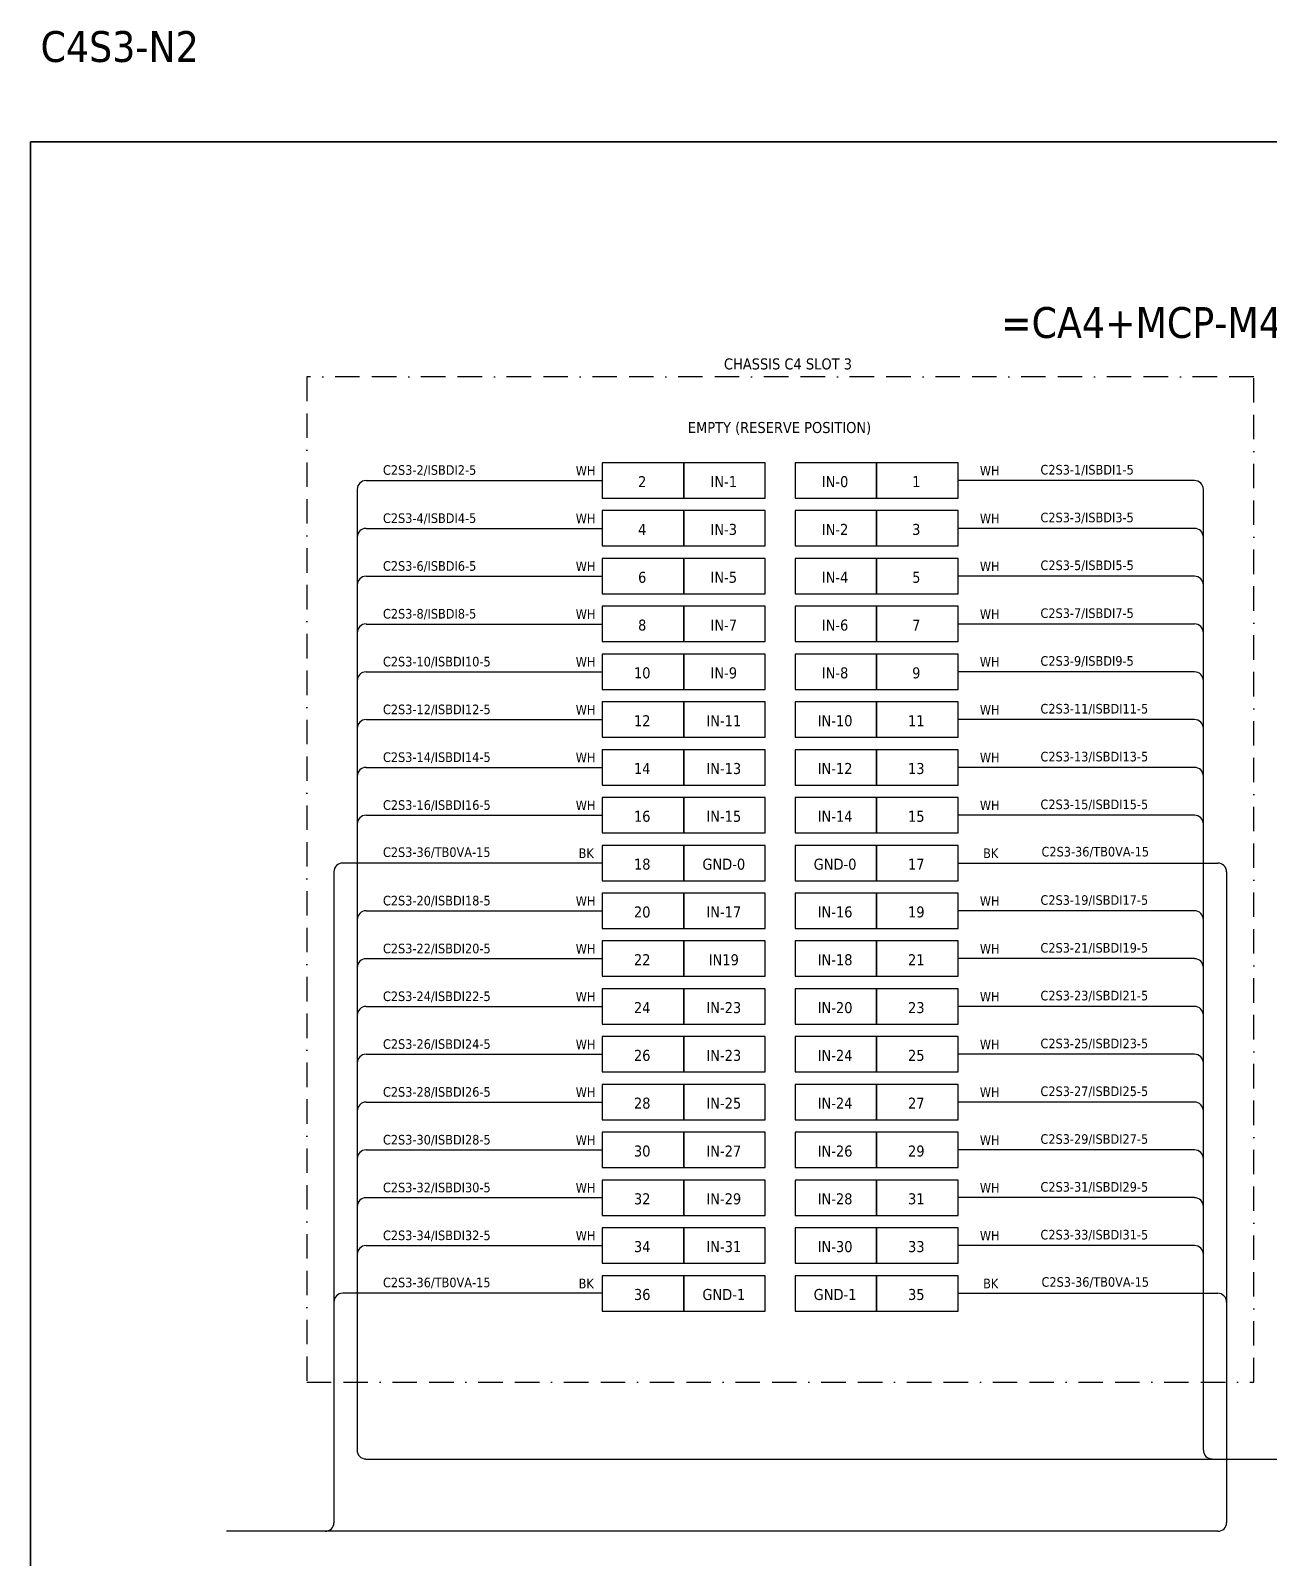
# Model space of a CAD drawing. Header units: millimetres. Extents: x 0 to 66793, y 0 to 2820.
# Drawn here: x 25160 to 26446, y 1234 to 2820 of the extents above; entities that cross this region are included whole.
import ezdxf
from ezdxf.enums import TextEntityAlignment as Align

# ---------------------------------------------------------------- set-up
doc = ezdxf.new("R2010")
doc.units = ezdxf.units.MM
doc.linetypes.add('BORDERX2', pattern=[88.9, 25.4, -12.7, 25.4, -12.7, 0, -12.7])
doc.layers.add('HELPPOINT', color=7, linetype='Continuous')
doc.layers.add('x01001-FrameArea', color=2, linetype='BORDERX2')
doc.layers.add('IE-EQUIP', color=253, linetype='Continuous', lineweight=25)
doc.layers.add('IE-WIRE', color=7, linetype='Continuous', lineweight=25)
doc.styles.add('Tahoma', font='')
doc.styles.get('Tahoma').set_extended_font_data('Tahoma')

msp = doc.modelspace()

# ---------------------------------------------------------------- linework, layer by layer
at = {"layer": 'HELPPOINT', "color": 4, "lineweight": 35}
for p, q in [((25159.8, 0), (25159.8, 2704.2)), ((25159.8, 2704.2), (29053.1, 2704.2)), ((25159.8, 0), (25159.8, 2704.2)), ((25159.8, 2704.2), (29053.1, 2704.2))]:
    msp.add_line(p, q, dxfattribs=at)
at = {"layer": 'IE-EQUIP', "linetype": 'Continuous', "ltscale": 25.4}
for points in [[(25753.2, 2334.4), (25837.9, 2334.4), (25837.9, 2371.1), (25753.2, 2371.1)], [(25837.9, 2334.4), (25922.5, 2334.4), (25922.5, 2371.1), (25837.9, 2371.1)], [(25953.4, 2334.4), (26038, 2334.4), (26038, 2371.1), (25953.4, 2371.1)], [(26038, 2334.4), (26122.7, 2334.4), (26122.7, 2371.1), (26038, 2371.1)], [(25753.2, 2284.8), (25837.9, 2284.8), (25837.9, 2321.5), (25753.2, 2321.5)], [(25837.9, 2284.8), (25922.5, 2284.8), (25922.5, 2321.5), (25837.9, 2321.5)], [(25953.4, 2284.8), (26038, 2284.8), (26038, 2321.5), (25953.4, 2321.5)], [(26038, 2284.8), (26122.7, 2284.8), (26122.7, 2321.5), (26038, 2321.5)], [(25753.2, 2235.1), (25837.9, 2235.1), (25837.9, 2271.8), (25753.2, 2271.8)], [(25837.9, 2235.1), (25922.5, 2235.1), (25922.5, 2271.8), (25837.9, 2271.8)], [(25953.4, 2235.1), (26038, 2235.1), (26038, 2271.8), (25953.4, 2271.8)], [(26038, 2235.1), (26122.7, 2235.1), (26122.7, 2271.8), (26038, 2271.8)], [(25753.2, 2185.5), (25837.9, 2185.5), (25837.9, 2222.2), (25753.2, 2222.2)], [(25837.9, 2185.5), (25922.5, 2185.5), (25922.5, 2222.2), (25837.9, 2222.2)], [(25953.4, 2185.5), (26038, 2185.5), (26038, 2222.2), (25953.4, 2222.2)], [(26038, 2185.5), (26122.7, 2185.5), (26122.7, 2222.2), (26038, 2222.2)], [(25753.2, 2135.9), (25837.9, 2135.9), (25837.9, 2172.6), (25753.2, 2172.6)], [(25837.9, 2135.9), (25922.5, 2135.9), (25922.5, 2172.6), (25837.9, 2172.6)], [(25953.4, 2135.9), (26038, 2135.9), (26038, 2172.6), (25953.4, 2172.6)], [(26038, 2135.9), (26122.7, 2135.9), (26122.7, 2172.6), (26038, 2172.6)], [(25753.2, 2086.2), (25837.9, 2086.2), (25837.9, 2122.9), (25753.2, 2122.9)], [(25837.9, 2086.2), (25922.5, 2086.2), (25922.5, 2122.9), (25837.9, 2122.9)], [(25953.4, 2086.2), (26038, 2086.2), (26038, 2122.9), (25953.4, 2122.9)], [(26038, 2086.2), (26122.7, 2086.2), (26122.7, 2122.9), (26038, 2122.9)], [(25753.2, 2036.6), (25837.9, 2036.6), (25837.9, 2073.3), (25753.2, 2073.3)], [(25837.9, 2036.6), (25922.5, 2036.6), (25922.5, 2073.3), (25837.9, 2073.3)], [(25953.4, 2036.6), (26038, 2036.6), (26038, 2073.3), (25953.4, 2073.3)], [(26038, 2036.6), (26122.7, 2036.6), (26122.7, 2073.3), (26038, 2073.3)], [(25753.2, 1987), (25837.9, 1987), (25837.9, 2023.7), (25753.2, 2023.7)], [(25837.9, 1987), (25922.5, 1987), (25922.5, 2023.7), (25837.9, 2023.7)], [(25953.4, 1987), (26038, 1987), (26038, 2023.7), (25953.4, 2023.7)], [(26038, 1987), (26122.7, 1987), (26122.7, 2023.7), (26038, 2023.7)], [(25753.2, 1937.3), (25837.9, 1937.3), (25837.9, 1974), (25753.2, 1974)], [(25837.9, 1937.3), (25922.5, 1937.3), (25922.5, 1974), (25837.9, 1974)], [(25953.4, 1937.3), (26038, 1937.3), (26038, 1974), (25953.4, 1974)], [(26038, 1937.3), (26122.7, 1937.3), (26122.7, 1974), (26038, 1974)], [(25753.2, 1887.7), (25837.9, 1887.7), (25837.9, 1924.4), (25753.2, 1924.4)], [(25837.9, 1887.7), (25922.5, 1887.7), (25922.5, 1924.4), (25837.9, 1924.4)], [(25953.4, 1887.7), (26038, 1887.7), (26038, 1924.4), (25953.4, 1924.4)], [(26038, 1887.7), (26122.7, 1887.7), (26122.7, 1924.4), (26038, 1924.4)], [(25753.2, 1838.1), (25837.9, 1838.1), (25837.9, 1874.8), (25753.2, 1874.8)], [(25837.9, 1838.1), (25922.5, 1838.1), (25922.5, 1874.8), (25837.9, 1874.8)], [(25953.4, 1838.1), (26038, 1838.1), (26038, 1874.8), (25953.4, 1874.8)], [(26038, 1838.1), (26122.7, 1838.1), (26122.7, 1874.8), (26038, 1874.8)], [(25753.2, 1788.4), (25837.9, 1788.4), (25837.9, 1825.1), (25753.2, 1825.1)], [(25837.9, 1788.4), (25922.5, 1788.4), (25922.5, 1825.1), (25837.9, 1825.1)], [(25953.4, 1788.4), (26038, 1788.4), (26038, 1825.1), (25953.4, 1825.1)], [(26038, 1788.4), (26122.7, 1788.4), (26122.7, 1825.1), (26038, 1825.1)], [(25753.2, 1738.8), (25837.9, 1738.8), (25837.9, 1775.5), (25753.2, 1775.5)], [(25837.9, 1738.8), (25922.5, 1738.8), (25922.5, 1775.5), (25837.9, 1775.5)], [(25953.4, 1738.8), (26038, 1738.8), (26038, 1775.5), (25953.4, 1775.5)], [(26038, 1738.8), (26122.7, 1738.8), (26122.7, 1775.5), (26038, 1775.5)], [(25753.2, 1689.2), (25837.9, 1689.2), (25837.9, 1725.9), (25753.2, 1725.9)], [(25837.9, 1689.2), (25922.5, 1689.2), (25922.5, 1725.9), (25837.9, 1725.9)], [(25953.4, 1689.2), (26038, 1689.2), (26038, 1725.9), (25953.4, 1725.9)], [(26038, 1689.2), (26122.7, 1689.2), (26122.7, 1725.9), (26038, 1725.9)], [(25753.2, 1639.5), (25837.9, 1639.5), (25837.9, 1676.2), (25753.2, 1676.2)], [(25837.9, 1639.5), (25922.5, 1639.5), (25922.5, 1676.2), (25837.9, 1676.2)], [(25953.4, 1639.5), (26038, 1639.5), (26038, 1676.2), (25953.4, 1676.2)], [(26038, 1639.5), (26122.7, 1639.5), (26122.7, 1676.2), (26038, 1676.2)], [(25753.2, 1589.9), (25837.9, 1589.9), (25837.9, 1626.6), (25753.2, 1626.6)], [(25837.9, 1589.9), (25922.5, 1589.9), (25922.5, 1626.6), (25837.9, 1626.6)], [(25953.4, 1589.9), (26038, 1589.9), (26038, 1626.6), (25953.4, 1626.6)], [(26038, 1589.9), (26122.7, 1589.9), (26122.7, 1626.6), (26038, 1626.6)], [(25753.2, 1540.3), (25837.9, 1540.3), (25837.9, 1577), (25753.2, 1577)], [(25837.9, 1540.3), (25922.5, 1540.3), (25922.5, 1577), (25837.9, 1577)], [(25953.4, 1540.3), (26038, 1540.3), (26038, 1577), (25953.4, 1577)], [(26038, 1540.3), (26122.7, 1540.3), (26122.7, 1577), (26038, 1577)], [(25753.2, 1490.6), (25837.9, 1490.6), (25837.9, 1527.3), (25753.2, 1527.3)], [(25837.9, 1490.6), (25922.5, 1490.6), (25922.5, 1527.3), (25837.9, 1527.3)], [(25953.4, 1490.6), (26038, 1490.6), (26038, 1527.3), (25953.4, 1527.3)], [(26038, 1490.6), (26122.7, 1490.6), (26122.7, 1527.3), (26038, 1527.3)]]:
    msp.add_lwpolyline(points, close=True, dxfattribs=at)
at = {"layer": 'IE-WIRE', "color": 4, "ltscale": 25.4}
for p, q in [((25508, 2352.7), (25753.2, 2352.7)), ((26368, 2352.7), (26122.7, 2352.7)), ((25498.8, 2343.6), (25498.8, 1346.2)), ((26377.1, 2343.6), (26377.1, 1346.2)), ((25508, 2303.1), (25753.2, 2303.1)), ((26368, 2303.1), (26122.7, 2303.1)), ((25508, 2253.5), (25753.2, 2253.5)), ((26368, 2253.5), (26122.7, 2253.5)), ((25508, 2203.8), (25753.2, 2203.8)), ((26368, 2203.8), (26122.7, 2203.8)), ((25508, 2154.2), (25753.2, 2154.2)), ((26368, 2154.2), (26122.7, 2154.2)), ((25508, 2104.6), (25753.2, 2104.6)), ((26368, 2104.6), (26122.7, 2104.6)), ((25508, 2055), (25753.2, 2055)), ((26368, 2055), (26122.7, 2055)), ((25508, 2005.3), (25753.2, 2005.3)), ((26368, 2005.3), (26122.7, 2005.3)), ((25508, 1906.1), (25753.2, 1906.1)), ((26368, 1906.1), (26122.7, 1906.1)), ((25508, 1856.4), (25753.2, 1856.4)), ((26368, 1856.4), (26122.7, 1856.4)), ((25508, 1806.8), (25753.2, 1806.8)), ((26368, 1806.8), (26122.7, 1806.8)), ((25508, 1757.2), (25753.2, 1757.2)), ((26368, 1757.2), (26122.7, 1757.2)), ((25508, 1707.5), (25753.2, 1707.5)), ((26368, 1707.5), (26122.7, 1707.5)), ((25508, 1657.9), (25753.2, 1657.9)), ((26368, 1657.9), (26122.7, 1657.9)), ((25508, 1608.3), (25753.2, 1608.3)), ((26368, 1608.3), (26122.7, 1608.3)), ((25508, 1558.6), (25753.2, 1558.6)), ((26368, 1558.6), (26122.7, 1558.6))]:
    msp.add_line(p, q, dxfattribs=at)
at = {"layer": 'IE-WIRE', "color": 7, "ltscale": 25.4}
for p, q in [((25753.2, 1955.7), (25483.8, 1955.7)), ((26122.7, 1955.7), (26392.1, 1955.7)), ((25474.7, 1946.5), (25474.7, 1270.9)), ((26401.2, 1946.5), (26401.2, 1270.9)), ((25753.2, 1509), (25483.8, 1509)), ((26122.7, 1509), (26392.1, 1509)), ((26392.3, 1262), (25363.2, 1262))]:
    msp.add_line(p, q, dxfattribs=at)
at = {"layer": 'IE-WIRE', "color": 4}
msp.add_line((25507.9, 1337), (26549.2, 1337), dxfattribs=at)
at = {"layer": 'IE-WIRE', "color": 4, "ltscale": 25.4}
for centre, start, end in [((25508, 2343.6), 90, 180), ((26368, 2343.6), 0, 90), ((25508, 2293.9), 90, 180), ((26368, 2293.9), 0, 90), ((25508, 2244.3), 90, 180), ((26368, 2244.3), 0, 90), ((25508, 2194.7), 90, 180), ((26368, 2194.7), 0, 90), ((25508, 2145), 90, 180), ((26368, 2145), 0, 90), ((25508, 2095.4), 90, 180), ((26368, 2095.4), 0, 90), ((25508, 2045.8), 90, 180), ((26368, 2045.8), 0, 90), ((25508, 1996.1), 90, 180), ((26368, 1996.1), 0, 90), ((25508, 1896.9), 90, 180), ((26368, 1896.9), 0, 90), ((25508, 1847.2), 90, 180), ((26368, 1847.2), 0, 90), ((25508, 1797.6), 90, 180), ((26368, 1797.6), 0, 90), ((25508, 1748), 90, 180), ((26368, 1748), 0, 90), ((25508, 1698.3), 90, 180), ((26368, 1698.3), 0, 90), ((25508, 1648.7), 90, 180), ((26368, 1648.7), 0, 90), ((25508, 1599.1), 90, 180), ((26368, 1599.1), 0, 90), ((25508, 1549.4), 90, 180), ((26368, 1549.4), 0, 90)]:
    msp.add_arc(centre, 9.17, start, end, dxfattribs=at)
at = {"layer": 'IE-WIRE', "color": 7, "ltscale": 25.4}
for centre, radius, start, end in [((25483.8, 1946.5), 9.14, 90, 180), ((26392.1, 1946.5), 9.14, 0, 90), ((25483.8, 1499.9), 9.14, 90, 180), ((26392.1, 1499.9), 9.14, 0, 90), ((25465.7, 1270.9), 8.96, 270, 0), ((26392.3, 1270.9), 8.96, 270, 0), ((26392.3, 1270.9), 8.96, 270, 0)]:
    msp.add_arc(centre, radius, start, end, dxfattribs=at)
at = {"layer": 'IE-WIRE', "color": 4}
for centre in [(25507.9, 1346.2), (26386.3, 1346.2)]:
    msp.add_arc(centre, 9.14, 180, 270, dxfattribs=at)
at = {"layer": 'x01001-FrameArea'}
msp.add_lwpolyline([(25446.5, 1416.6), (26429.5, 1416.6), (26429.5, 2460.5), (25446.5, 2460.5)], close=True, dxfattribs=at)

# ---------------------------------------------------------------- texts
at = {"color": 2, "style": 'Tahoma'}
msp.add_text('C4S3-N2', height=32, dxfattribs=at).set_placement((25170.2, 2787.3))
for s, height, p in [('=CA4+MCP-M4-P7', 32, (26343.2, 2516.8)), ('CHASSIS C4 SLOT 3', 11.441, (25946, 2473.8)), ('EMPTY (RESERVE POSITION)', 11.441, (25937.2, 2407.8)), ('2', 11.4, (25794.7, 2351.6)), ('IN-1', 11.44, (25879.4, 2351.6)), ('IN-0', 11.44, (25994.9, 2351.6)), ('1', 11.4, (26079.2, 2351.6)), ('4', 11.4, (25794.7, 2302)), ('IN-3', 11.44, (25879.4, 2302)), ('IN-2', 11.44, (25994.9, 2302)), ('3', 11.4, (26079.2, 2302)), ('6', 11.4, (25794.7, 2252.3)), ('IN-5', 11.44, (25879.4, 2252.3)), ('IN-4', 11.44, (25994.9, 2252.3)), ('5', 11.4, (26079.2, 2252.3)), ('8', 11.4, (25794.7, 2202.7)), ('IN-7', 11.44, (25879.4, 2202.7)), ('IN-6', 11.44, (25994.9, 2202.7)), ('7', 11.4, (26079.2, 2202.7)), ('10', 11.44, (25794.7, 2153.1)), ('IN-9', 11.44, (25879.4, 2153.1)), ('IN-8', 11.44, (25994.9, 2153.1)), ('9', 11.4, (26079.2, 2153.1)), ('12', 11.44, (25794.7, 2103.4)), ('IN-11', 11.44, (25879.4, 2103.4)), ('IN-10', 11.44, (25994.9, 2103.4)), ('11', 11.44, (26079.2, 2103.4)), ('14', 11.44, (25794.7, 2053.8)), ('IN-13', 11.44, (25879.4, 2053.8)), ('IN-12', 11.44, (25994.9, 2053.8)), ('13', 11.44, (26079.2, 2053.8)), ('16', 11.44, (25794.7, 2004.2)), ('IN-15', 11.44, (25879.4, 2004.2)), ('IN-14', 11.44, (25994.9, 2004.2)), ('15', 11.44, (26079.2, 2004.2)), ('18', 11.44, (25794.7, 1954.5)), ('GND-0', 11.44, (25879.4, 1954.5)), ('GND-0', 11.44, (25994.9, 1954.5)), ('17', 11.44, (26079.2, 1954.5)), ('20', 11.44, (25794.7, 1904.9)), ('IN-17', 11.44, (25879.4, 1904.9)), ('IN-16', 11.44, (25994.9, 1904.9)), ('19', 11.44, (26079.2, 1904.9)), ('22', 11.44, (25794.7, 1855.3)), ('IN19', 11.44, (25879.4, 1855.3)), ('IN-18', 11.44, (25994.9, 1855.3)), ('21', 11.44, (26079.2, 1855.3)), ('24', 11.44, (25794.7, 1805.6)), ('IN-23', 11.44, (25879.4, 1805.6)), ('IN-20', 11.44, (25994.9, 1805.6)), ('23', 11.44, (26079.2, 1805.6)), ('26', 11.44, (25794.7, 1756)), ('IN-23', 11.44, (25879.4, 1756)), ('IN-24', 11.44, (25994.9, 1756)), ('25', 11.44, (26079.2, 1756)), ('28', 11.44, (25794.7, 1706.4)), ('IN-25', 11.44, (25879.4, 1706.4)), ('IN-24', 11.44, (25994.9, 1706.4)), ('27', 11.44, (26079.2, 1706.4)), ('30', 11.44, (25794.7, 1656.7)), ('IN-27', 11.44, (25879.4, 1656.7)), ('IN-26', 11.44, (25994.9, 1656.7)), ('29', 11.44, (26079.2, 1656.7)), ('32', 11.44, (25794.7, 1607.1)), ('IN-29', 11.44, (25879.4, 1607.1)), ('IN-28', 11.44, (25994.9, 1607.1)), ('31', 11.44, (26079.2, 1607.1)), ('34', 11.44, (25794.7, 1557.5)), ('IN-31', 11.44, (25879.4, 1557.5)), ('IN-30', 11.44, (25994.9, 1557.5)), ('33', 11.44, (26079.2, 1557.5)), ('36', 11.44, (25794.7, 1507.8)), ('GND-1', 11.44, (25879.4, 1507.8)), ('GND-1', 11.44, (25994.9, 1507.8)), ('35', 11.44, (26079.2, 1507.8))]:
    msp.add_text(s, height=height, dxfattribs=at).set_placement(p, align=Align.MIDDLE_CENTER)
at = {"color": 4, "style": 'Tahoma'}
for s, height, p in [('C2S3-2/ISBDI2-5', 9.949, (25525.6, 2358.7)), ('WH', 9.95, (25725.7, 2358)), ('WH', 9.95, (26145.2, 2358)), ('C2S3-1/ISBDI1-5', 9.949, (26208.1, 2359)), ('C2S3-4/ISBDI4-5', 9.949, (25525.6, 2308.7)), ('WH', 9.95, (25725.7, 2308.4)), ('WH', 9.95, (26145.2, 2308.4)), ('C2S3-3/ISBDI3-5', 9.949, (26208.1, 2309.4)), ('C2S3-6/ISBDI6-5', 9.949, (25525.6, 2259.1)), ('WH', 9.95, (25725.7, 2258.7)), ('WH', 9.95, (26145.2, 2258.7)), ('C2S3-5/ISBDI5-5', 9.949, (26208.1, 2259.8)), ('C2S3-8/ISBDI8-5', 9.949, (25525.6, 2209.5)), ('WH', 9.95, (25725.7, 2209.1)), ('WH', 9.95, (26145.2, 2209.1)), ('C2S3-7/ISBDI7-5', 9.949, (26208.1, 2210.1)), ('C2S3-10/ISBDI10-5', 9.949, (25525.6, 2159.8)), ('WH', 9.95, (25725.7, 2159.5)), ('WH', 9.95, (26145.2, 2159.5)), ('C2S3-9/ISBDI9-5', 9.949, (26208.1, 2160.5)), ('C2S3-12/ISBDI12-5', 9.949, (25525.6, 2110.2)), ('WH', 9.95, (25725.7, 2109.8)), ('WH', 9.95, (26145.2, 2109.8)), ('C2S3-11/ISBDI11-5', 9.949, (26208.1, 2110.9)), ('C2S3-14/ISBDI14-5', 9.949, (25525.6, 2060.6)), ('WH', 9.95, (25725.7, 2060.2)), ('WH', 9.95, (26145.2, 2060.2)), ('C2S3-13/ISBDI13-5', 9.949, (26208.1, 2061.2)), ('C2S3-16/ISBDI16-5', 9.949, (25525.6, 2010.9)), ('WH', 9.95, (25725.7, 2010.6)), ('WH', 9.95, (26145.2, 2010.6)), ('C2S3-15/ISBDI15-5', 9.949, (26208.1, 2011.6)), ('C2S3-20/ISBDI18-5', 9.949, (25525.6, 1911.7)), ('WH', 9.95, (25725.7, 1911.3)), ('WH', 9.95, (26145.2, 1911.3)), ('C2S3-19/ISBDI17-5', 9.949, (26208.1, 1912.3)), ('C2S3-22/ISBDI20-5', 9.949, (25525.6, 1862)), ('WH', 9.95, (25725.7, 1861.7)), ('WH', 9.95, (26145.2, 1861.7)), ('C2S3-21/ISBDI19-5', 9.949, (26208.1, 1862.7)), ('C2S3-24/ISBDI22-5', 9.949, (25525.6, 1812.4)), ('WH', 9.95, (25725.7, 1812)), ('WH', 9.95, (26145.2, 1812)), ('C2S3-23/ISBDI21-5', 9.949, (26208.1, 1813.1)), ('C2S3-26/ISBDI24-5', 9.949, (25525.6, 1762.8)), ('WH', 9.95, (25725.7, 1762.4)), ('WH', 9.95, (26145.2, 1762.4)), ('C2S3-25/ISBDI23-5', 9.949, (26208.1, 1763.4)), ('C2S3-28/ISBDI26-5', 9.949, (25525.6, 1713.1)), ('WH', 9.95, (25725.7, 1712.8)), ('WH', 9.95, (26145.2, 1712.8)), ('C2S3-27/ISBDI25-5', 9.949, (26208.1, 1713.8)), ('C2S3-30/ISBDI28-5', 9.949, (25525.6, 1663.5)), ('WH', 9.95, (25725.7, 1663.1)), ('WH', 9.95, (26145.2, 1663.1)), ('C2S3-29/ISBDI27-5', 9.949, (26208.1, 1664.2)), ('C2S3-32/ISBDI30-5', 9.949, (25525.6, 1613.9)), ('WH', 9.95, (25725.7, 1613.5)), ('WH', 9.95, (26145.2, 1613.5)), ('C2S3-31/ISBDI29-5', 9.949, (26208.1, 1614.5)), ('C2S3-34/ISBDI32-5', 9.949, (25525.6, 1564.2)), ('WH', 9.95, (25725.7, 1563.9)), ('WH', 9.95, (26145.2, 1563.9)), ('C2S3-33/ISBDI31-5', 9.949, (26208.1, 1564.9))]:
    msp.add_text(s, height=height, dxfattribs=at).set_placement(p)
at = {"color": 7, "style": 'Tahoma'}
for s, height, p in [('C2S3-36/TB0VA-15', 9.949, (25525.6, 1962)), ('BK', 9.95, (25728.7, 1960.9)), ('BK', 9.95, (26148.6, 1960.9)), ('C2S3-36/TB0VA-15', 9.949, (26209.2, 1962.5)), ('C2S3-36/TB0VA-15', 9.949, (25525.6, 1515.3)), ('BK', 9.95, (25728.7, 1514.2)), ('BK', 9.95, (26148.6, 1514.2)), ('C2S3-36/TB0VA-15', 9.949, (26209.2, 1515.8))]:
    msp.add_text(s, height=height, dxfattribs=at).set_placement(p)

doc.saveas('drawing.dxf')
